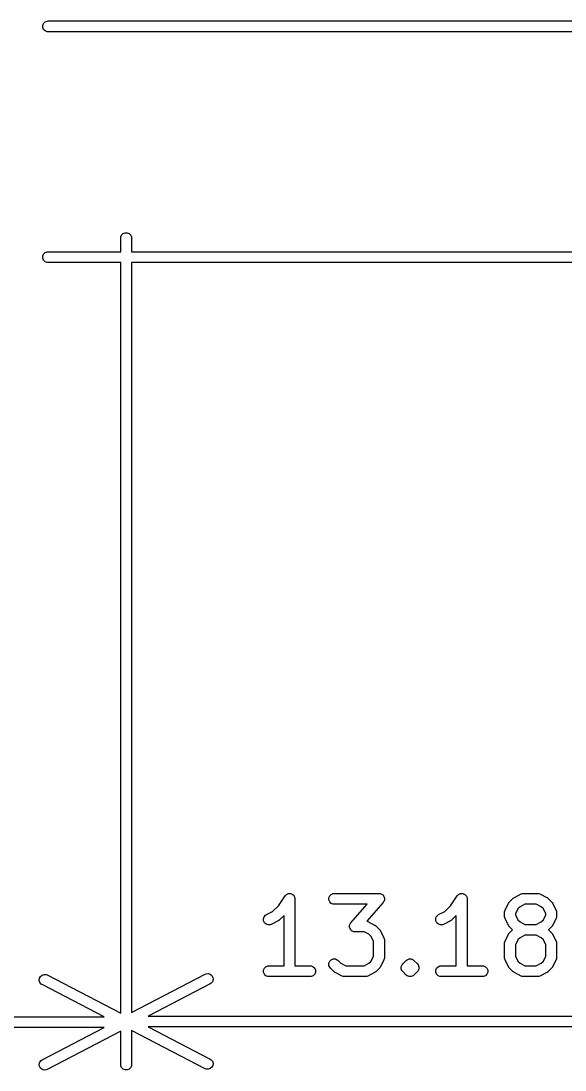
# Model space of a CAD drawing. Header units: inches. Extents: x -0.67 to 1.83, y -0.49 to 2.65.
# Drawn here: x 0.828 to 1.124, y -0.495 to 0.076 of the extents above; entities that cross this region are included whole.
import ezdxf

# ---------------------------------------------------------------- set-up
doc = ezdxf.new("R2010")
doc.units = ezdxf.units.IN
doc.header["$MEASUREMENT"] = 0
doc.layers.add('BLACK', color=250, linetype='CONTINUOUS')

msp = doc.modelspace()

# ---------------------------------------------------------------- linework, layer by layer
at = {"layer": 'BLACK', "linetype": 'CONTINUOUS'}
for p, q in [((0.83943, 0.07361), (0.83987, 0.07467)), ((0.83987, 0.07467), (0.84068, 0.07549)), ((0.84068, 0.07549), (0.84175, 0.07593)), ((0.84175, 0.07593), (0.84232, 0.07598)), ((0.84232, 0.07598), (1.66915, 0.07598)), ((0.83943, 0.07246), (0.83943, 0.07361)), ((0.83987, 0.07139), (0.83943, 0.07246)), ((0.84068, 0.07058), (0.83987, 0.07139)), ((0.84175, 0.07014), (0.84068, 0.07058)), ((0.84232, 0.07008), (0.84175, 0.07014)), ((1.6412, 0.07008), (0.84232, 0.07008)), ((0.88239, -0.04049), (0.8832, -0.03967)), ((0.8832, -0.03967), (0.88427, -0.03923)), ((0.88427, -0.03923), (0.88542, -0.03923)), ((0.88542, -0.03923), (0.88648, -0.03967)), ((0.88648, -0.03967), (0.8873, -0.04049)), ((0.88189, -0.04213), (0.88195, -0.04155)), ((0.88189, -0.04961), (0.88189, -0.04213)), ((0.88195, -0.04155), (0.88239, -0.04049)), ((0.8873, -0.04049), (0.88774, -0.04155)), ((0.88774, -0.04155), (0.8878, -0.04213)), ((0.8878, -0.04213), (0.8878, -0.04961)), ((0.83943, -0.05198), (0.83987, -0.05092)), ((0.83987, -0.05092), (0.84068, -0.0501)), ((0.84068, -0.0501), (0.84175, -0.04966)), ((0.84175, -0.04966), (0.84232, -0.04961)), ((0.84232, -0.04961), (0.88189, -0.04961)), ((0.8878, -0.04961), (1.40098, -0.04961)), ((0.83943, -0.05314), (0.83943, -0.05198)), ((0.83987, -0.0542), (0.83943, -0.05314)), ((0.84068, -0.05501), (0.83987, -0.0542)), ((0.84175, -0.05546), (0.84068, -0.05501)), ((0.84232, -0.05551), (0.84175, -0.05546)), ((0.88189, -0.05551), (0.84232, -0.05551)), ((0.88189, -0.46403), (0.88189, -0.05551)), ((0.8878, -0.05551), (0.8878, -0.46364)), ((1.40098, -0.05551), (0.8878, -0.05551)), ((0.9717, -0.39968), (0.97194, -0.39952)), ((0.97194, -0.39952), (0.97215, -0.39931)), ((0.97215, -0.39931), (0.97241, -0.3992)), ((0.97241, -0.3992), (0.97265, -0.39904)), ((0.97265, -0.39904), (0.97294, -0.39898)), ((0.97294, -0.39898), (0.97321, -0.39887)), ((0.97321, -0.39887), (0.9735, -0.39887)), ((0.9735, -0.39887), (0.97378, -0.39881)), ((0.97378, -0.39881), (0.97407, -0.39887)), ((0.97407, -0.39887), (0.97436, -0.39887)), ((0.97436, -0.39887), (0.97463, -0.39898)), ((0.97463, -0.39898), (0.97491, -0.39904)), ((0.97491, -0.39904), (0.97516, -0.3992)), ((0.97516, -0.3992), (0.97543, -0.39931)), ((0.97543, -0.39931), (0.97563, -0.39951)), ((0.97563, -0.39951), (0.97587, -0.39967)), ((0.9957, -0.40012), (0.99652, -0.39931)), ((0.99652, -0.39931), (0.99758, -0.39887)), ((0.99758, -0.39887), (0.99816, -0.39881)), ((0.99816, -0.39881), (1.02253, -0.39881)), ((1.02253, -0.39881), (1.02283, -0.39884)), ((1.02283, -0.39884), (1.02291, -0.39884)), ((1.02291, -0.39884), (1.02297, -0.39885)), ((1.02297, -0.39885), (1.02311, -0.39887)), ((1.02311, -0.39887), (1.02355, -0.39905)), ((1.02355, -0.39905), (1.024, -0.39921)), ((1.024, -0.39921), (1.02408, -0.39927)), ((1.02408, -0.39927), (1.02417, -0.39931)), ((1.02417, -0.39931), (1.02451, -0.39965)), ((1.06543, -0.39968), (1.06568, -0.39952)), ((1.06568, -0.39952), (1.06588, -0.39931)), ((1.06588, -0.39931), (1.06615, -0.3992)), ((1.06615, -0.3992), (1.06639, -0.39904)), ((1.06639, -0.39904), (1.06668, -0.39898)), ((1.06668, -0.39898), (1.06695, -0.39887)), ((1.06695, -0.39887), (1.06724, -0.39887)), ((1.06724, -0.39887), (1.06752, -0.39881)), ((1.06752, -0.39881), (1.06781, -0.39887)), ((1.06781, -0.39887), (1.0681, -0.39887)), ((1.0681, -0.39887), (1.06837, -0.39898)), ((1.06837, -0.39898), (1.06865, -0.39904)), ((1.06865, -0.39904), (1.06889, -0.3992)), ((1.06889, -0.3992), (1.06916, -0.39931)), ((1.06916, -0.39931), (1.06937, -0.39951)), ((1.06937, -0.39951), (1.06961, -0.39967)), ((1.0962, -0.401), (1.09995, -0.39912)), ((1.09995, -0.39912), (1.10049, -0.39892)), ((1.10049, -0.39892), (1.1006, -0.39891)), ((1.1006, -0.39891), (1.10069, -0.39887)), ((1.10069, -0.39887), (1.10127, -0.39881)), ((1.10127, -0.39881), (1.10877, -0.39881)), ((1.10877, -0.39881), (1.10935, -0.39887)), ((1.10935, -0.39887), (1.10944, -0.39891)), ((1.10944, -0.39891), (1.10955, -0.39892)), ((1.10955, -0.39892), (1.11009, -0.39912)), ((1.11009, -0.39912), (1.11384, -0.401)), ((0.96774, -0.40551), (0.97133, -0.40013)), ((0.97133, -0.40012), (0.9717, -0.39968)), ((0.97133, -0.40013), (0.97133, -0.40012)), ((0.97133, -0.40012), (0.97133, -0.40012)), ((0.97133, -0.40012), (0.97133, -0.40012)), ((0.97587, -0.39967), (0.97603, -0.39992)), ((0.97603, -0.39992), (0.97624, -0.40012)), ((0.97624, -0.40012), (0.97635, -0.40039)), ((0.97635, -0.40039), (0.97651, -0.40063)), ((0.97651, -0.40063), (0.97657, -0.40092)), ((0.97657, -0.40092), (0.97668, -0.40119)), ((0.97668, -0.40119), (0.97674, -0.40176)), ((0.97674, -0.40176), (0.97674, -0.40176)), ((0.97674, -0.40176), (0.97674, -0.40176)), ((0.97674, -0.40176), (0.97674, -0.40176)), ((0.97674, -0.40176), (0.97674, -0.43818)), ((0.99526, -0.40119), (0.9957, -0.40012)), ((0.99526, -0.40234), (0.99526, -0.40119)), ((0.9957, -0.40341), (0.99526, -0.40234)), ((0.99652, -0.40422), (0.9957, -0.40341)), ((0.99758, -0.40466), (0.99652, -0.40422)), ((0.99816, -0.40472), (0.99758, -0.40466)), ((1.01602, -0.40472), (0.99816, -0.40472)), ((1.00718, -0.41482), (1.01602, -0.40472)), ((1.02475, -0.40371), (1.01582, -0.41392)), ((1.02451, -0.39965), (1.02487, -0.39996)), ((1.02493, -0.40346), (1.02475, -0.40371)), ((1.02487, -0.39996), (1.02491, -0.40005)), ((1.02491, -0.40005), (1.02499, -0.40012)), ((1.02499, -0.40341), (1.02493, -0.40346)), ((1.02499, -0.40012), (1.02517, -0.40057)), ((1.02501, -0.40335), (1.02499, -0.40341)), ((1.02509, -0.40324), (1.02501, -0.40335)), ((1.02524, -0.40278), (1.02509, -0.40324)), ((1.02517, -0.40057), (1.02538, -0.401)), ((1.02543, -0.40234), (1.02524, -0.40278)), ((1.02538, -0.401), (1.02539, -0.4011)), ((1.02539, -0.4011), (1.02543, -0.40119)), ((1.02543, -0.40119), (1.02543, -0.40167)), ((1.02543, -0.40167), (1.02546, -0.40215)), ((1.02546, -0.40215), (1.02543, -0.40224)), ((1.02543, -0.40224), (1.02543, -0.40234)), ((1.06148, -0.40551), (1.06507, -0.40013)), ((1.06507, -0.40012), (1.06543, -0.39968)), ((1.06507, -0.40013), (1.06507, -0.40012)), ((1.06507, -0.40012), (1.06507, -0.40012)), ((1.06507, -0.40012), (1.06507, -0.40012)), ((1.06961, -0.39967), (1.06977, -0.39992)), ((1.06977, -0.39992), (1.06998, -0.40012)), ((1.06998, -0.40012), (1.07009, -0.40039)), ((1.07009, -0.40039), (1.07025, -0.40063)), ((1.07025, -0.40063), (1.07031, -0.40092)), ((1.07031, -0.40092), (1.07042, -0.40119)), ((1.07042, -0.40119), (1.07048, -0.40176)), ((1.07048, -0.40176), (1.07048, -0.40176)), ((1.07048, -0.40176), (1.07048, -0.40176)), ((1.07048, -0.40176), (1.07048, -0.40176)), ((1.07048, -0.40176), (1.07048, -0.43818)), ((1.09113, -0.40794), (1.093, -0.40419)), ((1.093, -0.40419), (1.09316, -0.40395)), ((1.09316, -0.40395), (1.09319, -0.40387)), ((1.09319, -0.40387), (1.09326, -0.40379)), ((1.09326, -0.40379), (1.09331, -0.4037)), ((1.09331, -0.4037), (1.09337, -0.40365)), ((1.09337, -0.40365), (1.09356, -0.40343)), ((1.09356, -0.40343), (1.09543, -0.40155)), ((1.09543, -0.40155), (1.09566, -0.40137)), ((1.09566, -0.40137), (1.09571, -0.40131)), ((1.09571, -0.40131), (1.0958, -0.40125)), ((1.0958, -0.40125), (1.09588, -0.40118)), ((1.09588, -0.40118), (1.09595, -0.40115)), ((1.09595, -0.40115), (1.0962, -0.401)), ((1.10197, -0.40472), (1.09927, -0.40607)), ((1.10807, -0.40472), (1.10197, -0.40472)), ((1.11077, -0.40607), (1.10807, -0.40472)), ((1.11384, -0.401), (1.11409, -0.40115)), ((1.11409, -0.40115), (1.11416, -0.40118)), ((1.11416, -0.40118), (1.11424, -0.40125)), ((1.11424, -0.40125), (1.11433, -0.40131)), ((1.11433, -0.40131), (1.11438, -0.40137)), ((1.11438, -0.40137), (1.11461, -0.40155)), ((1.11461, -0.40155), (1.11648, -0.40343)), ((1.11648, -0.40343), (1.11667, -0.40365)), ((1.11667, -0.40365), (1.11673, -0.4037)), ((1.11673, -0.4037), (1.11678, -0.40379)), ((1.11678, -0.40379), (1.11685, -0.40387)), ((1.11685, -0.40387), (1.11688, -0.40395)), ((1.11688, -0.40395), (1.11703, -0.40419)), ((1.11703, -0.40419), (1.11891, -0.40794)), ((0.95997, -0.41155), (0.96073, -0.41068)), ((0.96073, -0.41068), (0.96122, -0.41037)), ((0.96122, -0.41037), (0.96454, -0.40871)), ((0.96454, -0.40871), (0.96774, -0.40551)), ((0.97083, -0.41077), (0.96837, -0.41323)), ((0.97083, -0.43818), (0.97083, -0.41077)), ((1.05371, -0.41155), (1.05447, -0.41068)), ((1.05447, -0.41068), (1.05496, -0.41037)), ((1.05496, -0.41037), (1.05828, -0.40871)), ((1.05828, -0.40871), (1.06148, -0.40551)), ((1.06457, -0.41077), (1.06211, -0.41323)), ((1.06457, -0.43818), (1.06457, -0.41077)), ((1.09082, -0.40926), (1.09088, -0.40869)), ((1.09082, -0.41114), (1.09082, -0.40926)), ((1.09088, -0.40869), (1.09092, -0.40859)), ((1.09092, -0.40848), (1.09113, -0.40794)), ((1.09092, -0.40859), (1.09092, -0.40848)), ((1.09807, -0.40726), (1.09672, -0.40996)), ((1.09672, -0.40996), (1.09672, -0.41044)), ((1.09672, -0.41044), (1.09807, -0.41314)), ((1.09927, -0.40607), (1.09807, -0.40726)), ((1.11197, -0.40726), (1.11077, -0.40607)), ((1.11332, -0.40996), (1.11197, -0.40726)), ((1.11197, -0.41314), (1.11332, -0.41044)), ((1.11332, -0.41044), (1.11332, -0.40996)), ((1.11891, -0.40794), (1.11912, -0.40848)), ((1.11912, -0.40848), (1.11912, -0.40859)), ((1.11912, -0.40859), (1.11916, -0.40869)), ((1.11916, -0.40869), (1.11922, -0.40926)), ((1.11922, -0.40926), (1.11922, -0.41114)), ((0.95961, -0.41264), (0.95997, -0.41155)), ((0.95969, -0.41379), (0.95961, -0.41264)), ((0.9602, -0.41482), (0.95969, -0.41379)), ((0.96108, -0.41558), (0.9602, -0.41482)), ((0.96217, -0.41594), (0.96108, -0.41558)), ((0.96332, -0.41586), (0.96217, -0.41594)), ((0.96386, -0.41565), (0.96332, -0.41586)), ((0.96761, -0.41378), (0.96386, -0.41565)), ((0.96786, -0.41362), (0.96761, -0.41378)), ((0.96793, -0.41359), (0.96786, -0.41362)), ((0.96801, -0.41353), (0.96793, -0.41359)), ((0.9681, -0.41347), (0.96801, -0.41353)), ((0.96815, -0.41341), (0.9681, -0.41347)), ((0.96837, -0.41323), (0.96815, -0.41341)), ((1.00648, -0.41638), (1.00651, -0.41629)), ((1.00651, -0.41686), (1.00648, -0.41638)), ((1.00651, -0.41619), (1.00669, -0.41574)), ((1.00651, -0.41629), (1.00651, -0.41619)), ((1.00669, -0.41574), (1.00685, -0.41529)), ((1.00685, -0.41529), (1.00693, -0.41517)), ((1.00693, -0.41517), (1.00695, -0.41512)), ((1.00695, -0.41512), (1.00701, -0.41507)), ((1.00701, -0.41507), (1.00718, -0.41482)), ((1.01582, -0.41392), (1.01635, -0.41412)), ((1.01635, -0.41412), (1.0201, -0.416)), ((1.0201, -0.416), (1.02035, -0.41615)), ((1.02035, -0.41615), (1.02042, -0.41618)), ((1.02042, -0.41618), (1.0205, -0.41625)), ((1.0205, -0.41625), (1.02059, -0.4163)), ((1.02059, -0.4163), (1.02064, -0.41636)), ((1.02064, -0.41636), (1.02087, -0.41655)), ((1.02087, -0.41655), (1.02274, -0.41842)), ((1.05335, -0.41264), (1.05371, -0.41155)), ((1.05343, -0.41379), (1.05335, -0.41264)), ((1.05394, -0.41482), (1.05343, -0.41379)), ((1.05481, -0.41558), (1.05394, -0.41482)), ((1.05591, -0.41594), (1.05481, -0.41558)), ((1.05706, -0.41586), (1.05591, -0.41594)), ((1.0576, -0.41565), (1.05706, -0.41586)), ((1.06135, -0.41378), (1.0576, -0.41565)), ((1.06159, -0.41362), (1.06135, -0.41378)), ((1.06167, -0.41359), (1.06159, -0.41362)), ((1.06175, -0.41353), (1.06167, -0.41359)), ((1.06184, -0.41347), (1.06175, -0.41353)), ((1.06189, -0.41341), (1.06184, -0.41347)), ((1.06211, -0.41323), (1.06189, -0.41341)), ((1.09088, -0.41171), (1.09082, -0.41114)), ((1.09092, -0.41181), (1.09088, -0.41171)), ((1.09092, -0.41192), (1.09092, -0.41181)), ((1.09113, -0.41246), (1.09092, -0.41192)), ((1.093, -0.41621), (1.09113, -0.41246)), ((1.09316, -0.41646), (1.093, -0.41621)), ((1.09319, -0.41653), (1.09316, -0.41646)), ((1.09326, -0.41661), (1.09319, -0.41653)), ((1.09331, -0.4167), (1.09326, -0.41661)), ((1.09337, -0.41675), (1.09331, -0.4167)), ((1.09356, -0.41698), (1.09337, -0.41675)), ((1.09807, -0.41314), (1.09927, -0.41434)), ((1.09927, -0.41434), (1.10197, -0.41568)), ((1.10197, -0.41568), (1.10807, -0.41568)), ((1.10807, -0.41568), (1.11077, -0.41434)), ((1.11077, -0.41434), (1.11197, -0.41314)), ((1.11667, -0.41675), (1.11648, -0.41698)), ((1.11673, -0.4167), (1.11667, -0.41675)), ((1.11678, -0.41661), (1.11673, -0.4167)), ((1.11685, -0.41653), (1.11678, -0.41661)), ((1.11688, -0.41646), (1.11685, -0.41653)), ((1.11703, -0.41621), (1.11688, -0.41646)), ((1.11891, -0.41246), (1.11703, -0.41621)), ((1.11912, -0.41192), (1.11891, -0.41246)), ((1.11916, -0.41171), (1.11912, -0.41181)), ((1.11912, -0.41181), (1.11912, -0.41192)), ((1.11922, -0.41114), (1.11916, -0.41171)), ((1.00651, -0.41734), (1.00651, -0.41686)), ((1.00655, -0.41743), (1.00651, -0.41734)), ((1.00656, -0.41753), (1.00655, -0.41743)), ((1.00677, -0.41796), (1.00656, -0.41753)), ((1.00695, -0.4184), (1.00677, -0.41796)), ((1.00702, -0.41847), (1.00695, -0.4184)), ((1.00707, -0.41856), (1.00702, -0.41847)), ((1.00743, -0.41888), (1.00707, -0.41856)), ((1.00777, -0.41922), (1.00743, -0.41888)), ((1.00786, -0.41926), (1.00777, -0.41922)), ((1.00793, -0.41932), (1.00786, -0.41926)), ((1.00839, -0.41948), (1.00793, -0.41932)), ((1.00883, -0.41966), (1.00839, -0.41948)), ((1.00897, -0.41967), (1.00883, -0.41966)), ((1.00902, -0.41969), (1.00897, -0.41967)), ((1.0091, -0.41969), (1.00902, -0.41969)), ((1.00941, -0.41972), (1.0091, -0.41969)), ((1.01433, -0.41972), (1.00941, -0.41972)), ((1.01703, -0.42106), (1.01433, -0.41972)), ((1.01823, -0.42226), (1.01703, -0.42106)), ((1.01958, -0.42496), (1.01823, -0.42226)), ((1.02274, -0.41842), (1.02293, -0.41865)), ((1.02293, -0.41865), (1.02299, -0.4187)), ((1.02299, -0.4187), (1.02304, -0.41879)), ((1.02304, -0.41879), (1.02311, -0.41887)), ((1.02311, -0.41887), (1.02314, -0.41894)), ((1.02314, -0.41894), (1.0233, -0.41919)), ((1.0233, -0.41919), (1.02517, -0.42294)), ((1.09113, -0.42482), (1.093, -0.42107)), ((1.093, -0.42107), (1.09316, -0.42082)), ((1.09316, -0.42082), (1.09319, -0.42075)), ((1.09319, -0.42075), (1.09326, -0.42067)), ((1.09326, -0.42067), (1.09331, -0.42058)), ((1.09331, -0.42058), (1.09337, -0.42053)), ((1.09337, -0.42053), (1.09356, -0.4203)), ((1.09522, -0.41864), (1.09356, -0.41698)), ((1.09356, -0.4203), (1.09522, -0.41864)), ((1.10197, -0.42159), (1.09927, -0.42294)), ((1.10807, -0.42159), (1.10197, -0.42159)), ((1.11077, -0.42294), (1.10807, -0.42159)), ((1.11648, -0.41698), (1.11482, -0.41864)), ((1.11482, -0.41864), (1.11648, -0.4203)), ((1.11648, -0.4203), (1.11667, -0.42053)), ((1.11667, -0.42053), (1.11673, -0.42058)), ((1.11673, -0.42058), (1.11678, -0.42067)), ((1.11678, -0.42067), (1.11685, -0.42075)), ((1.11685, -0.42075), (1.11688, -0.42082)), ((1.11688, -0.42082), (1.11703, -0.42107)), ((1.11703, -0.42107), (1.11891, -0.42482)), ((1.01958, -0.43294), (1.01958, -0.42496)), ((1.02517, -0.42294), (1.02538, -0.42348)), ((1.02538, -0.42348), (1.02539, -0.42359)), ((1.02539, -0.42359), (1.02543, -0.42369)), ((1.02543, -0.42369), (1.02548, -0.42426)), ((1.02548, -0.42426), (1.02548, -0.43364)), ((1.09082, -0.42614), (1.09088, -0.42556)), ((1.09082, -0.43364), (1.09082, -0.42614)), ((1.09088, -0.42556), (1.09092, -0.42546)), ((1.09092, -0.42536), (1.09113, -0.42482)), ((1.09092, -0.42546), (1.09092, -0.42536)), ((1.09807, -0.42414), (1.09672, -0.42683)), ((1.09672, -0.42683), (1.09672, -0.43294)), ((1.09927, -0.42294), (1.09807, -0.42414)), ((1.11197, -0.42414), (1.11077, -0.42294)), ((1.11332, -0.42683), (1.11197, -0.42414)), ((1.11332, -0.43294), (1.11332, -0.42683)), ((1.11891, -0.42482), (1.11912, -0.42536)), ((1.11912, -0.42536), (1.11912, -0.42546)), ((1.11912, -0.42546), (1.11916, -0.42556)), ((1.11916, -0.42556), (1.11922, -0.42614)), ((1.11922, -0.42614), (1.11922, -0.43364)), ((1.01823, -0.43564), (1.01958, -0.43294)), ((1.02548, -0.43364), (1.02543, -0.43421)), ((1.09088, -0.43421), (1.09082, -0.43364)), ((1.09672, -0.43294), (1.09807, -0.43564)), ((1.11197, -0.43564), (1.11332, -0.43294)), ((1.11922, -0.43364), (1.11916, -0.43421)), ((0.95964, -0.44056), (0.96008, -0.43949)), ((0.96008, -0.43949), (0.9609, -0.43868)), ((0.9609, -0.43868), (0.96196, -0.43824)), ((0.96196, -0.43824), (0.96254, -0.43818)), ((0.96254, -0.43818), (0.97083, -0.43818)), ((0.97674, -0.43818), (0.98503, -0.43818)), ((0.98503, -0.43818), (0.98561, -0.43824)), ((0.98561, -0.43824), (0.98668, -0.43868)), ((0.98668, -0.43868), (0.98749, -0.43949)), ((0.98749, -0.43949), (0.98793, -0.44056)), ((0.99526, -0.43681), (0.9957, -0.43574)), ((0.99526, -0.43796), (0.99526, -0.43681)), ((0.9957, -0.43903), (0.99526, -0.43796)), ((0.9957, -0.43574), (0.99652, -0.43493)), ((0.99607, -0.43947), (0.9957, -0.43903)), ((0.99794, -0.44135), (0.99607, -0.43947)), ((0.99652, -0.43493), (0.99758, -0.43449)), ((0.99758, -0.43449), (0.99873, -0.43449)), ((0.99873, -0.43449), (0.9998, -0.43493)), ((0.9998, -0.43493), (1.00025, -0.4353)), ((1.00025, -0.4353), (1.00178, -0.43683)), ((1.00178, -0.43683), (1.00448, -0.43818)), ((1.00448, -0.43818), (1.01433, -0.43818)), ((1.01433, -0.43818), (1.01703, -0.43683)), ((1.01703, -0.43683), (1.01823, -0.43564)), ((1.02274, -0.43947), (1.02087, -0.44135)), ((1.02293, -0.43925), (1.02274, -0.43947)), ((1.02299, -0.4392), (1.02293, -0.43925)), ((1.02304, -0.43911), (1.02299, -0.4392)), ((1.02311, -0.43903), (1.02304, -0.43911)), ((1.02314, -0.43895), (1.02311, -0.43903)), ((1.0233, -0.43871), (1.02314, -0.43895)), ((1.02517, -0.43496), (1.0233, -0.43871)), ((1.02538, -0.43442), (1.02517, -0.43496)), ((1.02539, -0.43431), (1.02538, -0.43442)), ((1.02543, -0.43421), (1.02539, -0.43431)), ((1.03463, -0.43868), (1.03507, -0.43762)), ((1.03463, -0.43984), (1.03463, -0.43868)), ((1.03507, -0.43762), (1.03544, -0.43717)), ((1.03544, -0.43717), (1.03731, -0.4353)), ((1.03731, -0.4353), (1.03776, -0.43493)), ((1.03776, -0.43493), (1.03848, -0.43463)), ((1.03776, -0.43493), (1.03776, -0.43493)), ((1.03848, -0.43463), (1.03883, -0.43449)), ((1.03883, -0.43449), (1.03998, -0.43449)), ((1.03998, -0.43449), (1.03998, -0.43449)), ((1.03998, -0.43449), (1.04032, -0.43463)), ((1.04032, -0.43463), (1.04104, -0.43493)), ((1.04104, -0.43493), (1.04104, -0.43493)), ((1.04104, -0.43493), (1.04149, -0.4353)), ((1.04149, -0.4353), (1.04337, -0.43717)), ((1.04337, -0.43717), (1.04373, -0.43762)), ((1.04373, -0.43762), (1.04417, -0.43868)), ((1.04417, -0.43868), (1.04417, -0.43868)), ((1.04417, -0.43868), (1.04417, -0.43984)), ((1.05338, -0.44056), (1.05382, -0.43949)), ((1.05382, -0.43949), (1.05464, -0.43868)), ((1.05464, -0.43868), (1.0557, -0.43824)), ((1.0557, -0.43824), (1.05628, -0.43818)), ((1.05628, -0.43818), (1.06457, -0.43818)), ((1.07048, -0.43818), (1.07877, -0.43818)), ((1.07877, -0.43818), (1.07935, -0.43824)), ((1.07935, -0.43824), (1.08041, -0.43868)), ((1.08041, -0.43868), (1.08123, -0.43949)), ((1.08123, -0.43949), (1.08167, -0.44056)), ((1.09092, -0.43431), (1.09088, -0.43421)), ((1.09092, -0.43442), (1.09092, -0.43431)), ((1.09113, -0.43496), (1.09092, -0.43442)), ((1.093, -0.43871), (1.09113, -0.43496)), ((1.09316, -0.43895), (1.093, -0.43871)), ((1.09319, -0.43903), (1.09316, -0.43895)), ((1.09326, -0.43911), (1.09319, -0.43903)), ((1.09331, -0.4392), (1.09326, -0.43911)), ((1.09337, -0.43925), (1.09331, -0.4392)), ((1.09356, -0.43947), (1.09337, -0.43925)), ((1.09543, -0.44135), (1.09356, -0.43947)), ((1.09807, -0.43564), (1.09927, -0.43683)), ((1.09927, -0.43683), (1.10197, -0.43818)), ((1.10197, -0.43818), (1.10807, -0.43818)), ((1.10807, -0.43818), (1.11077, -0.43683)), ((1.11077, -0.43683), (1.11197, -0.43564)), ((1.11648, -0.43947), (1.11461, -0.44135)), ((1.11667, -0.43925), (1.11648, -0.43947)), ((1.11673, -0.4392), (1.11667, -0.43925)), ((1.11678, -0.43911), (1.11673, -0.4392)), ((1.11685, -0.43903), (1.11678, -0.43911)), ((1.11688, -0.43895), (1.11685, -0.43903)), ((1.11703, -0.43871), (1.11688, -0.43895)), ((1.11891, -0.43496), (1.11703, -0.43871)), ((1.11912, -0.43442), (1.11891, -0.43496)), ((1.11916, -0.43421), (1.11912, -0.43431)), ((1.11912, -0.43431), (1.11912, -0.43442)), ((0.83756, -0.44613), (0.83766, -0.44498)), ((0.83766, -0.44498), (0.83819, -0.44396)), ((0.83819, -0.44396), (0.83907, -0.44322)), ((0.83907, -0.44322), (0.84017, -0.44288)), ((0.84017, -0.44288), (0.84132, -0.44298)), ((0.84132, -0.44298), (0.84186, -0.44319)), ((0.84186, -0.44319), (0.88189, -0.46403)), ((0.8878, -0.46364), (0.92783, -0.4428)), ((0.92783, -0.4428), (0.92837, -0.44258)), ((0.92837, -0.44258), (0.92951, -0.44248)), ((0.92951, -0.44248), (0.93061, -0.44283)), ((0.93061, -0.44283), (0.9315, -0.44357)), ((0.9315, -0.44357), (0.93203, -0.44459)), ((0.93203, -0.44459), (0.93213, -0.44574)), ((0.95964, -0.44171), (0.95964, -0.44056)), ((0.96008, -0.44278), (0.95964, -0.44171)), ((0.9609, -0.44359), (0.96008, -0.44278)), ((0.96196, -0.44403), (0.9609, -0.44359)), ((0.96254, -0.44409), (0.96196, -0.44403)), ((0.98503, -0.44409), (0.96254, -0.44409)), ((0.98561, -0.44403), (0.98503, -0.44409)), ((0.98668, -0.44359), (0.98561, -0.44403)), ((0.98749, -0.44278), (0.98668, -0.44359)), ((0.98793, -0.44171), (0.98749, -0.44278)), ((0.98793, -0.44056), (0.98793, -0.44171)), ((0.99817, -0.44153), (0.99794, -0.44135)), ((0.99822, -0.44159), (0.99817, -0.44153)), ((0.99831, -0.44165), (0.99822, -0.44159)), ((0.99839, -0.44171), (0.99831, -0.44165)), ((0.99846, -0.44174), (0.99839, -0.44171)), ((0.99871, -0.4419), (0.99846, -0.44174)), ((1.00246, -0.44378), (0.99871, -0.4419)), ((1.003, -0.44398), (1.00246, -0.44378)), ((1.00311, -0.44399), (1.003, -0.44398)), ((1.00321, -0.44403), (1.00311, -0.44399)), ((1.00378, -0.44409), (1.00321, -0.44403)), ((1.01503, -0.44409), (1.00378, -0.44409)), ((1.01561, -0.44403), (1.01503, -0.44409)), ((1.01571, -0.44399), (1.01561, -0.44403)), ((1.01581, -0.44398), (1.01571, -0.44399)), ((1.01635, -0.44378), (1.01581, -0.44398)), ((1.0201, -0.4419), (1.01635, -0.44378)), ((1.02035, -0.44174), (1.0201, -0.4419)), ((1.02042, -0.44171), (1.02035, -0.44174)), ((1.0205, -0.44165), (1.02042, -0.44171)), ((1.02059, -0.44159), (1.0205, -0.44165)), ((1.02064, -0.44153), (1.02059, -0.44159)), ((1.02087, -0.44135), (1.02064, -0.44153)), ((1.03483, -0.44031), (1.03463, -0.43984)), ((1.03507, -0.4409), (1.03483, -0.44031)), ((1.03544, -0.44135), (1.03507, -0.4409)), ((1.03731, -0.44322), (1.03544, -0.44135)), ((1.03776, -0.44359), (1.03731, -0.44322)), ((1.03883, -0.44403), (1.03776, -0.44359)), ((1.03998, -0.44403), (1.03883, -0.44403)), ((1.03883, -0.44403), (1.03883, -0.44403)), ((1.04104, -0.44359), (1.03998, -0.44403)), ((1.03998, -0.44403), (1.03998, -0.44403)), ((1.04149, -0.44322), (1.04104, -0.44359)), ((1.04337, -0.44135), (1.04149, -0.44322)), ((1.04373, -0.4409), (1.04337, -0.44135)), ((1.04417, -0.43984), (1.04373, -0.4409)), ((1.05338, -0.44171), (1.05338, -0.44056)), ((1.05382, -0.44278), (1.05338, -0.44171)), ((1.05464, -0.44359), (1.05382, -0.44278)), ((1.0557, -0.44403), (1.05464, -0.44359)), ((1.05628, -0.44409), (1.0557, -0.44403)), ((1.07877, -0.44409), (1.05628, -0.44409)), ((1.07935, -0.44403), (1.07877, -0.44409)), ((1.08041, -0.44359), (1.07935, -0.44403)), ((1.08123, -0.44278), (1.08041, -0.44359)), ((1.08167, -0.44171), (1.08123, -0.44278)), ((1.08167, -0.44056), (1.08167, -0.44171)), ((1.09566, -0.44153), (1.09543, -0.44135)), ((1.09571, -0.44159), (1.09566, -0.44153)), ((1.0958, -0.44165), (1.09571, -0.44159)), ((1.09588, -0.44171), (1.0958, -0.44165)), ((1.09595, -0.44174), (1.09588, -0.44171)), ((1.0962, -0.4419), (1.09595, -0.44174)), ((1.09995, -0.44378), (1.0962, -0.4419)), ((1.10049, -0.44398), (1.09995, -0.44378)), ((1.1006, -0.44399), (1.10049, -0.44398)), ((1.10069, -0.44403), (1.1006, -0.44399)), ((1.10127, -0.44409), (1.10069, -0.44403)), ((1.10877, -0.44409), (1.10127, -0.44409)), ((1.10935, -0.44403), (1.10877, -0.44409)), ((1.10944, -0.44399), (1.10935, -0.44403)), ((1.10955, -0.44398), (1.10944, -0.44399)), ((1.11009, -0.44378), (1.10955, -0.44398)), ((1.11384, -0.4419), (1.11009, -0.44378)), ((1.11409, -0.44174), (1.11384, -0.4419)), ((1.11416, -0.44171), (1.11409, -0.44174)), ((1.11424, -0.44165), (1.11416, -0.44171)), ((1.11433, -0.44159), (1.11424, -0.44165)), ((1.11438, -0.44153), (1.11433, -0.44159)), ((1.11461, -0.44135), (1.11438, -0.44153)), ((0.8379, -0.44723), (0.83756, -0.44613)), ((0.83864, -0.44811), (0.8379, -0.44723)), ((0.83913, -0.44843), (0.83864, -0.44811)), ((0.87278, -0.46594), (0.83913, -0.44843)), ((0.93056, -0.44804), (0.89691, -0.46555)), ((0.93104, -0.44772), (0.93056, -0.44804)), ((0.93178, -0.44684), (0.93104, -0.44772)), ((0.93213, -0.44574), (0.93178, -0.44684)), ((0.32841, -0.46594), (0.87278, -0.46594)), ((0.89691, -0.46555), (1.39187, -0.46555)), ((0.87278, -0.47185), (0.32841, -0.47185)), ((0.83913, -0.48937), (0.87278, -0.47185)), ((0.88189, -0.47376), (0.84186, -0.4946)), ((0.88189, -0.49199), (0.88189, -0.47376)), ((0.92783, -0.49421), (0.8878, -0.47337)), ((0.8878, -0.47337), (0.8878, -0.49199)), ((1.39187, -0.47146), (0.89691, -0.47146)), ((0.89691, -0.47146), (0.93056, -0.48897)), ((0.83756, -0.49166), (0.8379, -0.49056)), ((0.8379, -0.49056), (0.83864, -0.48968)), ((0.83864, -0.48968), (0.83913, -0.48937)), ((0.93056, -0.48897), (0.93104, -0.48929)), ((0.93104, -0.48929), (0.93178, -0.49017)), ((0.93178, -0.49017), (0.93213, -0.49127)), ((0.83766, -0.49281), (0.83756, -0.49166)), ((0.83819, -0.49383), (0.83766, -0.49281)), ((0.83907, -0.49457), (0.83819, -0.49383)), ((0.84017, -0.49492), (0.83907, -0.49457)), ((0.84132, -0.49482), (0.84017, -0.49492)), ((0.84186, -0.4946), (0.84132, -0.49482)), ((0.88195, -0.49256), (0.88189, -0.49199)), ((0.88239, -0.49363), (0.88195, -0.49256)), ((0.8832, -0.49444), (0.88239, -0.49363)), ((0.88427, -0.49488), (0.8832, -0.49444)), ((0.88542, -0.49488), (0.88427, -0.49488)), ((0.88648, -0.49444), (0.88542, -0.49488)), ((0.8873, -0.49363), (0.88648, -0.49444)), ((0.88774, -0.49256), (0.8873, -0.49363)), ((0.8878, -0.49199), (0.88774, -0.49256)), ((0.92837, -0.49443), (0.92783, -0.49421)), ((0.92951, -0.49453), (0.92837, -0.49443)), ((0.93061, -0.49418), (0.92951, -0.49453)), ((0.9315, -0.49344), (0.93061, -0.49418)), ((0.93203, -0.49242), (0.9315, -0.49344)), ((0.93213, -0.49127), (0.93203, -0.49242))]:
    msp.add_line(p, q, dxfattribs=at)

doc.saveas('drawing.dxf')
